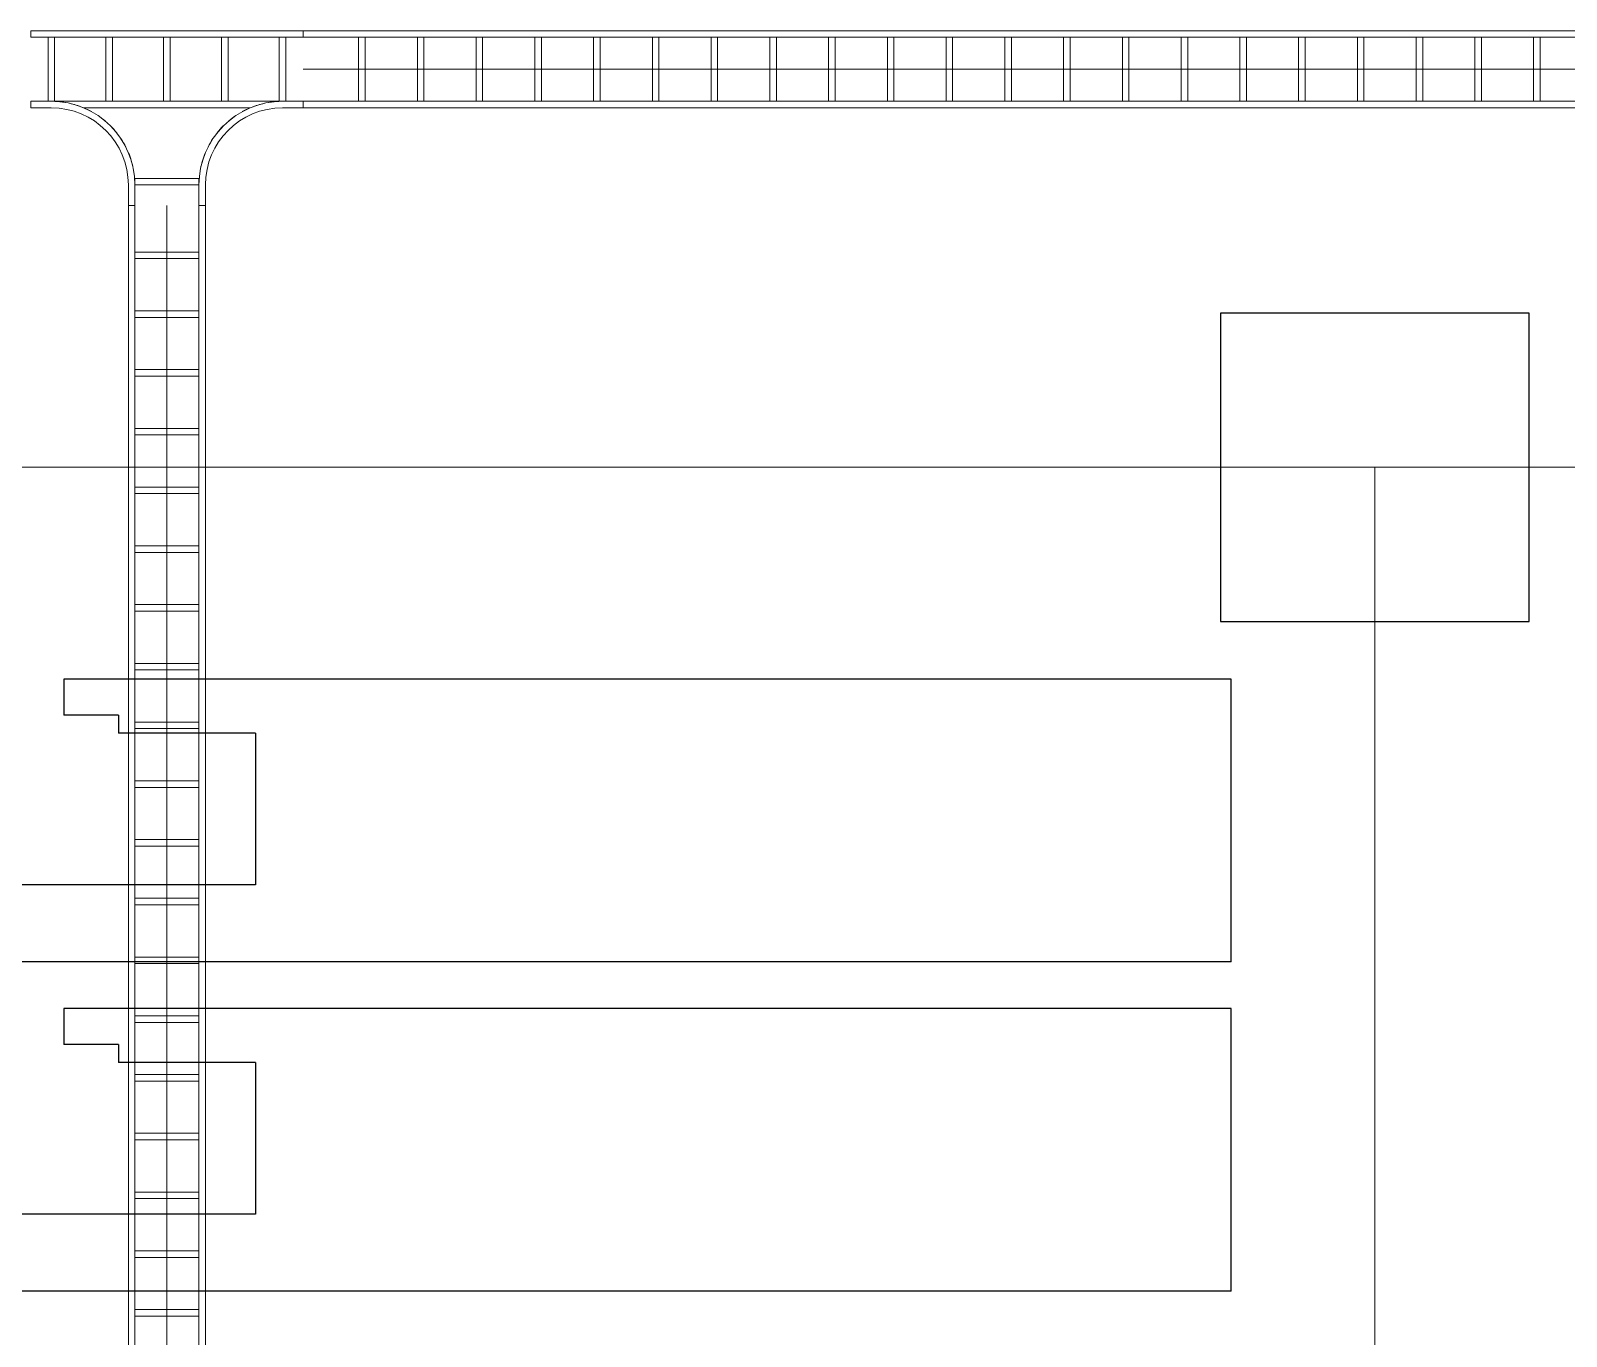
# Model space of a CAD drawing. Header units: millimetres. Extents: x 0 to 154200, y 0 to 64595.
# Drawn here: x 30770 to 36745, y 51418 to 56499 of the extents above; entities that cross this region are included whole.
import ezdxf

# ---------------------------------------------------------------- set-up
doc = ezdxf.new("R2010")
doc.units = ezdxf.units.MM
doc.layers.add('Column', color=1, linetype='Continuous')
doc.layers.add('E-CABL-TRAY', color=4, linetype='Continuous', lineweight=9)
doc.layers.add('Floor', color=7, linetype='Continuous', lineweight=9)
doc.layers.add('Equipment', color=7, linetype='Continuous', true_color=0xffffff)

# ---------------------------------------------------------------- blocks, each defined once
blk = doc.blocks.new('M_래더 수평 티 - 300mm 반지름-V7-레벨 2')
at = {"layer": 'E-CABL-TRAY'}
for p, q in [((530, 150), (-530, 150)), ((-530, 150), (-530, 124.6)), ((-530, 124.6), (530, 124.6)), ((-462.7, 124.6), (-462.7, -124.6)), ((-437.3, -124.6), (-437.3, 124.6)), ((-237.7, 124.6), (-237.7, -124.6)), ((-212.3, -124.6), (-212.3, 124.6)), ((-12.7, 124.6), (-12.7, -124.6)), ((12.7, -124.6), (12.7, 124.6)), ((212.3, 124.6), (212.3, -124.6)), ((237.7, -124.6), (237.7, 124.6)), ((437.3, 124.6), (437.3, -124.6)), ((462.7, -124.6), (462.7, 124.6)), ((530, 124.6), (530, 150)), ((-450, -124.6), (-530, -124.6)), ((-530, -124.6), (-530, -150)), ((-530, -150), (-450, -150)), ((-450, -124.6), (-437.3, -124.6)), ((-450, -124.6), (450, -124.6)), ((-324, -150), (324, -150)), ((-237.7, -124.6), (-212.3, -124.6)), ((-12.7, -124.6), (12.7, -124.6)), ((212.3, -124.6), (237.7, -124.6)), ((437.3, -124.6), (450, -124.6)), ((530, -124.6), (450, -124.6)), ((450, -150), (530, -150)), ((530, -150), (530, -124.6)), ((-150, -450), (-150, -530)), ((124.6, -424.6), (-124.6, -424.6)), ((-124.6, -424.6), (-124.6, -450)), ((-124.6, -450), (124.6, -450)), ((-124.6, -530), (-124.6, -450)), ((124.6, -450), (124.6, -424.6)), ((124.6, -450), (124.6, -530)), ((150, -530), (150, -450)), ((-150, -530), (-124.6, -530)), ((124.6, -530), (150, -530))]:
    blk.add_line(p, q, dxfattribs=at)
for centre, radius, start, end in [((-450, -450), 325.4, 360, 90), ((-450, -450), 325.4, 79.99474, 90), ((-450, -450), 300, 0, 90), ((-450, -450), 325.4, 67.99745, 77.43957), ((-450, -450), 325.4, 61.23203, 67.21169), ((450, -450), 325.4, 90, 180), ((450, -450), 300, 90, 180), ((450, -450), 325.4, 112.78831, 118.76797), ((450, -450), 325.4, 102.56043, 112.00255), ((450, -450), 325.4, 90, 100.00526), ((-450, -450), 325.4, 49.89276, 56.00975), ((-450, -450), 325.4, 38.48867, 44.8078), ((450, -450), 325.4, 135.1922, 141.51133), ((450, -450), 325.4, 123.99025, 130.10724), ((-450, -450), 325.4, 26.94204, 33.60585), ((450, -450), 325.4, 146.39415, 153.05796), ((-450, -450), 325.4, 11.20195, 22.4039), ((450, -450), 325.4, 157.5961, 168.79805)]:
    blk.add_arc(centre, radius, start, end, dxfattribs=at)
blk = doc.blocks.new('Main_DIFF')
at = {"layer": 'Equipment', "lineweight": -3}
for points in [[(0, 1100, 0), (4780, 1100, 0)], [(0, 1100, 0), (0, 0, 0)], [(4780, 1100, 0), (4780, 800, 0)], [(3796.8, 800, 0), (4780, 800, 0)], [(3796.8, 210, 0), (3796.8, 800, 0)], [(3796.8, 210, 0), (4330, 210, 0)], [(4330, 140, 0), (4330, 210, 0)], [(4330, 140, 0), (4542.2, 140, 0)], [(4542.2, 0, 0), (4542.2, 140, 0)], [(0, 0, 0), (4542.2, 0, 0)]]:
    blk.add_polyline3d(points, dxfattribs=at)

msp = doc.modelspace()

# ---------------------------------------------------------------- linework, layer by layer
at = {"layer": 'Column'}
msp.add_lwpolyline([(35400, 54800), (35400, 54200), (36600, 54200), (36600, 55400), (35400, 55400), (35400, 54800)], dxfattribs=at)
at = {"layer": 'E-CABL-TRAY'}
for p, q in [((31830, 56473.3018), (31830, 56498.7018)), ((31830, 56498.7018), (40170, 56498.7018)), ((31830, 56473.3018), (40170, 56473.3018)), ((32045.9, 56224.1018), (32045.9, 56473.3018)), ((32071.3, 56224.1018), (32071.3, 56473.3018)), ((32274.5, 56224.1018), (32274.5, 56473.3018)), ((32299.9, 56224.1018), (32299.9, 56473.3018)), ((32503.1, 56224.1018), (32503.1, 56473.3018)), ((32528.5, 56224.1018), (32528.5, 56473.3018)), ((32731.7, 56224.1018), (32731.7, 56473.3018)), ((32757.1, 56224.1018), (32757.1, 56473.3018)), ((32960.3, 56224.1018), (32960.3, 56473.3018)), ((32985.7, 56224.1018), (32985.7, 56473.3018)), ((33188.9, 56224.1018), (33188.9, 56473.3018)), ((33214.3, 56224.1018), (33214.3, 56473.3018)), ((33417.5, 56224.1018), (33417.5, 56473.3018)), ((33442.9, 56224.1018), (33442.9, 56473.3018)), ((33646.1, 56224.1018), (33646.1, 56473.3018)), ((33671.5, 56224.1018), (33671.5, 56473.3018)), ((33874.7, 56224.1018), (33874.7, 56473.3018)), ((33900.1, 56224.1018), (33900.1, 56473.3018)), ((34103.3, 56224.1018), (34103.3, 56473.3018)), ((34128.7, 56224.1018), (34128.7, 56473.3018)), ((34331.9, 56224.1018), (34331.9, 56473.3018)), ((34357.3, 56224.1018), (34357.3, 56473.3018)), ((34560.5, 56224.1018), (34560.5, 56473.3018)), ((34585.9, 56224.1018), (34585.9, 56473.3018)), ((34789.1, 56224.1018), (34789.1, 56473.3018)), ((34814.5, 56224.1018), (34814.5, 56473.3018)), ((35017.7, 56224.1018), (35017.7, 56473.3018)), ((35043.1, 56224.1018), (35043.1, 56473.3018)), ((35246.3, 56224.1018), (35246.3, 56473.3018)), ((35271.7, 56224.1018), (35271.7, 56473.3018)), ((35474.9, 56224.1018), (35474.9, 56473.3018)), ((35500.3, 56224.1018), (35500.3, 56473.3018)), ((35703.5, 56224.1018), (35703.5, 56473.3018)), ((35728.9, 56224.1018), (35728.9, 56473.3018)), ((35932.1, 56224.1018), (35932.1, 56473.3018)), ((35957.5, 56224.1018), (35957.5, 56473.3018)), ((36160.7, 56224.1018), (36160.7, 56473.3018)), ((36186.1, 56224.1018), (36186.1, 56473.3018)), ((36389.3, 56224.1018), (36389.3, 56473.3018)), ((36414.7, 56224.1018), (36414.7, 56473.3018)), ((36617.9, 56224.1018), (36617.9, 56473.3018)), ((36643.3, 56224.1018), (36643.3, 56473.3018)), ((31830, 56348.7018), (40170, 56348.7018)), ((31830, 56198.7018), (31830, 56224.1018)), ((31830, 56224.1018), (40170, 56224.1018)), ((31830, 56198.7018), (40170, 56198.7018)), ((31150, 55818.7018), (31175.4, 55818.7018)), ((31150, 9218.7018), (31150, 55818.7018)), ((31175.4, 9218.7018), (31175.4, 55818.7018)), ((31300, 9218.7018), (31300, 55818.7018)), ((31424.6, 55818.7018), (31450, 55818.7018)), ((31424.6, 9218.7018), (31424.6, 55818.7018)), ((31450, 9218.7018), (31450, 55818.7018)), ((31424.6, 55637.2018), (31175.4, 55637.2018)), ((31424.6, 55611.8018), (31175.4, 55611.8018)), ((31424.6, 55408.6018), (31175.4, 55408.6018)), ((31424.6, 55383.2018), (31175.4, 55383.2018)), ((31424.6, 55180.0018), (31175.4, 55180.0018)), ((31424.6, 55154.6018), (31175.4, 55154.6018)), ((31424.6, 54951.4018), (31175.4, 54951.4018)), ((31424.6, 54926.0018), (31175.4, 54926.0018)), ((31424.6, 54722.8018), (31175.4, 54722.8018)), ((31424.6, 54697.4018), (31175.4, 54697.4018)), ((31424.6, 54494.2018), (31175.4, 54494.2018)), ((31424.6, 54468.8018), (31175.4, 54468.8018)), ((31424.6, 54265.6018), (31175.4, 54265.6018)), ((31424.6, 54240.2018), (31175.4, 54240.2018)), ((31424.6, 54037.0018), (31175.4, 54037.0018)), ((31424.6, 54011.6018), (31175.4, 54011.6018)), ((31424.6, 53808.4018), (31175.4, 53808.4018)), ((31424.6, 53783.0018), (31175.4, 53783.0018)), ((31424.6, 53579.8018), (31175.4, 53579.8018)), ((31424.6, 53554.4018), (31175.4, 53554.4018)), ((31424.6, 53351.2018), (31175.4, 53351.2018)), ((31424.6, 53325.8018), (31175.4, 53325.8018)), ((31424.6, 53122.6018), (31175.4, 53122.6018)), ((31424.6, 53097.2018), (31175.4, 53097.2018)), ((31424.6, 52894.0018), (31175.4, 52894.0018)), ((31424.6, 52868.6018), (31175.4, 52868.6018)), ((31424.6, 52665.4018), (31175.4, 52665.4018)), ((31424.6, 52640.0018), (31175.4, 52640.0018)), ((31424.6, 52436.8018), (31175.4, 52436.8018)), ((31424.6, 52411.4018), (31175.4, 52411.4018)), ((31424.6, 52208.2018), (31175.4, 52208.2018)), ((31424.6, 52182.8018), (31175.4, 52182.8018)), ((31424.6, 51979.6018), (31175.4, 51979.6018)), ((31424.6, 51954.2018), (31175.4, 51954.2018)), ((31424.6, 51751.0018), (31175.4, 51751.0018)), ((31424.6, 51725.6018), (31175.4, 51725.6018)), ((31424.6, 51522.4018), (31175.4, 51522.4018)), ((31424.6, 51497.0018), (31175.4, 51497.0018))]:
    msp.add_line(p, q, dxfattribs=at)
at = {"layer": 'Floor'}
for points in [[(24000, 9800), (24000, 54800), (36000, 54800), (36000, 9800), (24000, 9800)], [(36000, 9800), (36000, 54800), (48000, 54800), (48000, 9800), (36000, 9800)]]:
    msp.add_lwpolyline(points, dxfattribs=at)

# ---------------------------------------------------------------- block references
at = {"layer": 'E-CABL-TRAY'}
msp.add_blockref('M_래더 수평 티 - 300mm 반지름-V7-레벨 2', (31300, 56348.7018), dxfattribs=at)
at = {"layer": 'Equipment', "rotation": 180}
for p in [(35441.3283, 53974.8767), (35441.3283, 52694.1744)]:
    msp.add_blockref('Main_DIFF', p, dxfattribs=at)

doc.saveas('drawing.dxf')
